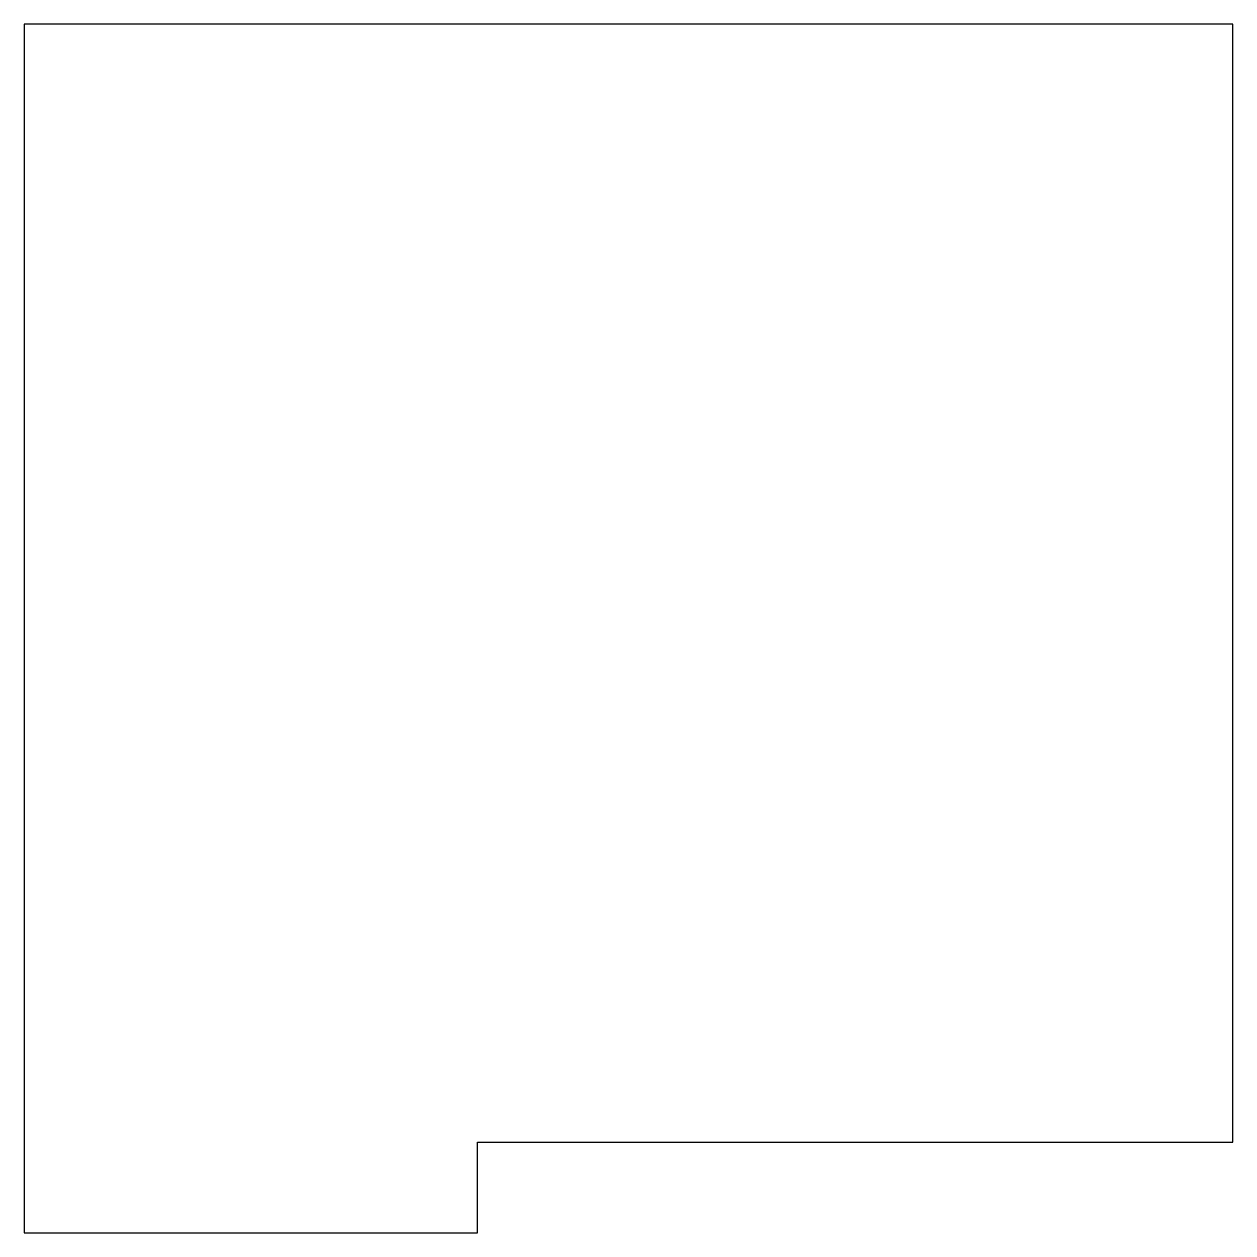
# Model space of a CAD drawing. Header units: millimetres. Extents: x -22.1 to 17.9, y 1.3 to 41.3.
import ezdxf

# ---------------------------------------------------------------- set-up
doc = ezdxf.new("R2010")
doc.units = ezdxf.units.MM

msp = doc.modelspace()

# ---------------------------------------------------------------- linework, layer by layer
at = {"color": 7, "linetype": 'Continuous', "lineweight": 25}
for p, q in [((-22.074, 41.348), (-22.074, 1.348)), ((17.926, 41.348), (-22.074, 41.348)), ((17.926, 4.348), (17.926, 41.348)), ((-7.074, 1.348), (-7.074, 4.348)), ((-7.074, 4.348), (17.926, 4.348)), ((-22.074, 1.348), (-7.074, 1.348))]:
    msp.add_line(p, q, dxfattribs=at)

doc.saveas('drawing.dxf')
